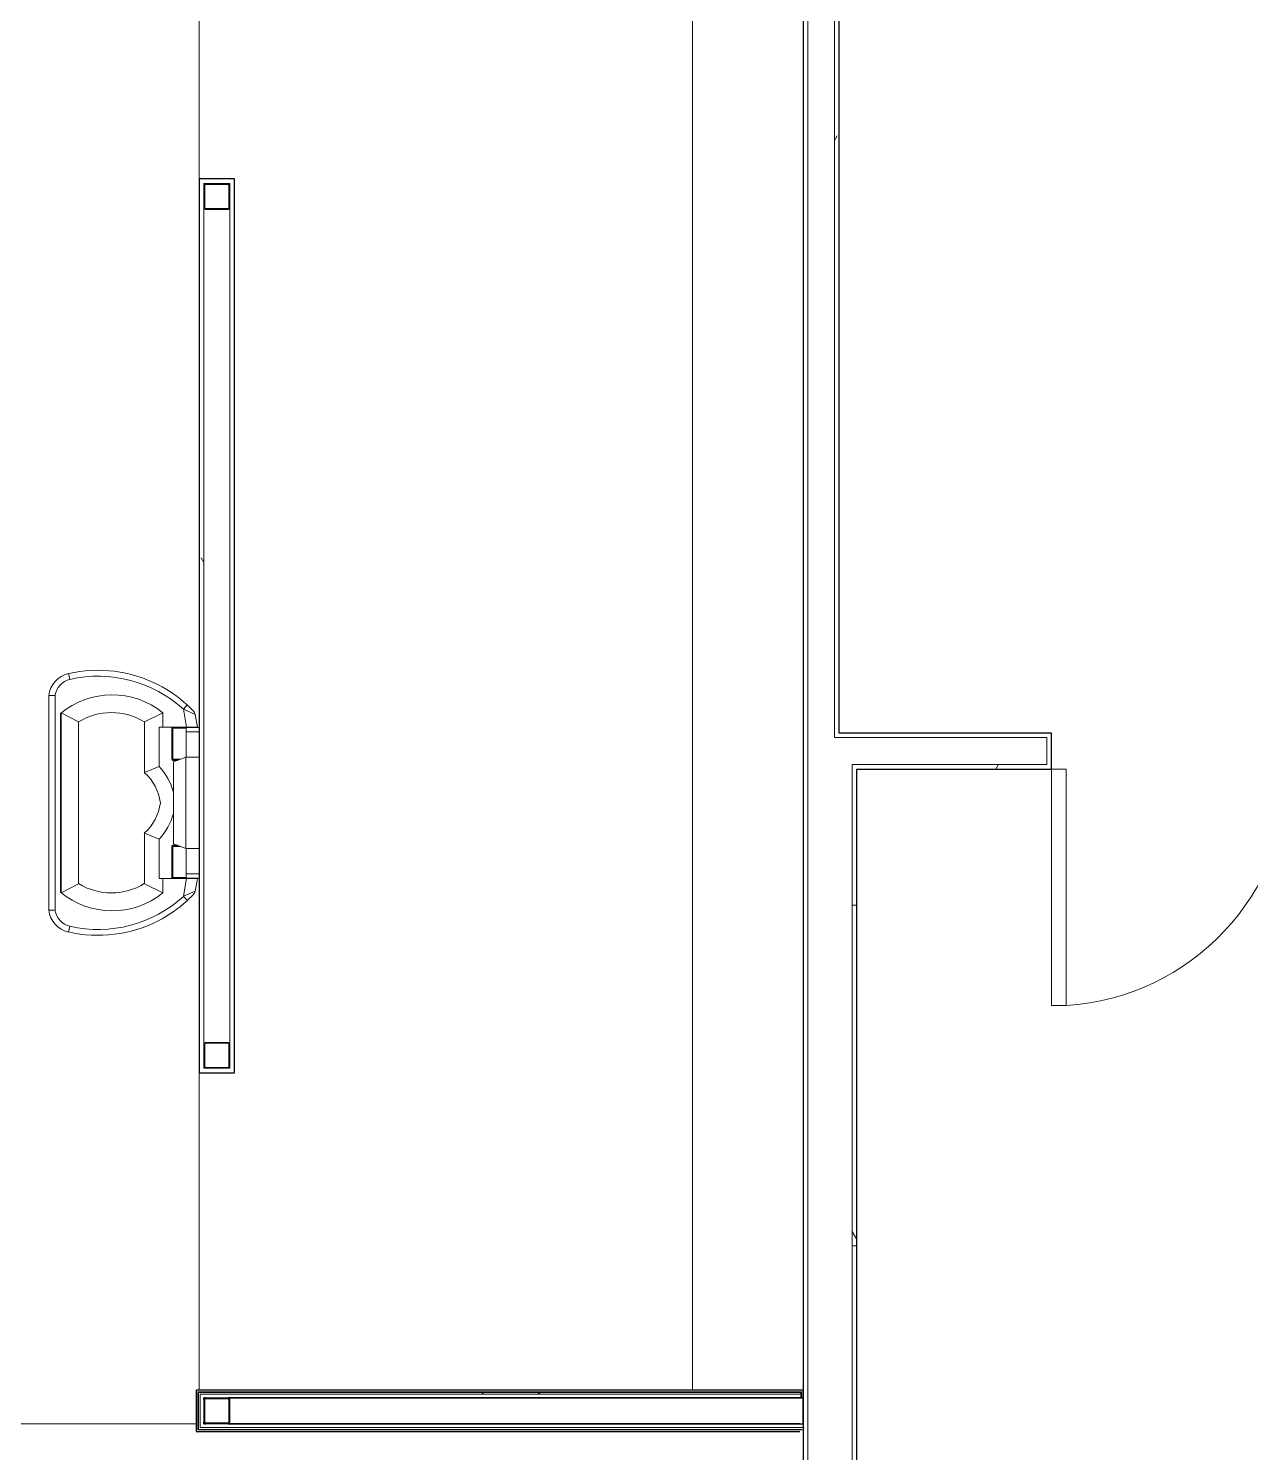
# Model space of a CAD drawing. Header units: inches. Extents: x -1442 to 59636, y -36095 to 792.
# Drawn here: x 58904.9 to 59070.3, y -22699.3 to -22506.6 of the extents above; entities that cross this region are included whole.
import ezdxf

# ---------------------------------------------------------------- set-up
doc = ezdxf.new("R2010")
doc.units = ezdxf.units.IN
doc.header["$MEASUREMENT"] = 0
for name, color, linetype, lineweight in [('A-DOOR', 31, 'Continuous', 9), ('A-FLOR', 192, 'Continuous', 9), ('A-WALL', 113, 'Continuous', 9), ('A-WALL-PATT', 111, 'Continuous', 25), ('I-WALL', 2, 'Continuous', 9), ('Q-SPCQ', 91, 'Continuous', 13), ('S-COLS', 52, 'Continuous', 13)]:
    doc.layers.add(name, color=color, linetype=linetype, lineweight=lineweight)
pattern_1 = [(0, (33272.468, 0), (61.44, 15.36), [2.534, -43.546, 2.534, -43.546, -245.76]), (0, (33272.468, 0), (61.44, 15.36), [-92.16, 2.534, -89.626, 2.534, -43.546, -107.52]), (0, (33272.468, 0), (61.44, 15.36), [-230.4, 2.534, -28.186, 2.534, -74.266]), (120, (33295.508, 7.68), (-44.02215, 45.528601), [2.534, -43.546, 2.534, -43.546, -245.76]), (120, (33295.508, 7.68), (-44.02215, 45.528601), [-92.16, 2.534, -89.626, 2.534, -43.546, -107.52]), (120, (33295.508, 7.68), (-44.02215, 45.528601), [-230.4, 2.534, -28.186, 2.534, -74.266]), (240, (33303.188, 38.4), (-17.41785, -60.888601), [2.534, -43.546, 2.534, -43.546, -245.76]), (240, (33303.188, 38.4), (-17.41785, -60.888601), [-92.16, 2.534, -89.626, 2.534, -43.546, -107.52]), (240, (33303.188, 38.4), (-17.41785, -60.888601), [-230.4, 2.534, -28.186, 2.534, -74.266])]

# ---------------------------------------------------------------- blocks, each defined once
blk = doc.blocks.new('HSS-Hollow Structural Section-Column - HSS3-1_2X3-1_2X1_8-V64-Egress Plan')
at = {"layer": 'S-COLS', "lineweight": 9}
h = blk.add_hatch(dxfattribs=at)
h.set_pattern_fill('FP_37', color=256, style=0, pattern_type=2)
h.set_pattern_definition([(45, (7614.578, 22693.678), (-19.00703, 19.00703), []), (45, (7614.578, 22722.478), (-19.00703, 19.00703), [])])
h.paths.add_polyline_path([(-1.52, -1.75), (1.52, -1.75), (1.52, -1.63), (-1.52, -1.63)], flags=0)
h.paths.add_polyline_path([(-1.63, -1.52), (-1.63, 1.52), (-1.75, 1.52), (-1.75, -1.52)], flags=0)
h.paths.add_polyline_path([(1.63, -1.52), (1.75, -1.52), (1.75, 1.52), (1.63, 1.52), (1.63, -1.38)], flags=0)
h.paths.add_polyline_path([(1.52, 1.63), (1.52, 1.75), (-1.52, 1.75), (-1.52, 1.63)], flags=0)
at = {"layer": 'S-COLS', "color": 50, "lineweight": 15}
for p, q in [((-1.75, 1.52), (-1.75, -1.52)), ((-1.63, -1.52), (-1.63, 1.52)), ((1.52, 1.75), (-1.52, 1.75)), ((-1.52, 1.63), (1.52, 1.63)), ((1.63, 1.52), (1.63, -1.52)), ((1.75, -1.52), (1.75, 1.52)), ((1.52, -1.63), (-1.52, -1.63)), ((-1.52, -1.75), (1.52, -1.75))]:
    blk.add_line(p, q, dxfattribs=at)
for centre, radius, start, end in [((-1.52, 1.52), 0.232, 90, 180), ((-1.52, 1.52), 0.116, 90, 180), ((1.52, 1.52), 0.232, 360, 90), ((1.52, 1.52), 0.116, 0, 90), ((-1.52, -1.52), 0.232, 180, 270), ((-1.52, -1.52), 0.116, 180, 270), ((1.52, -1.52), 0.232, 270, 360), ((1.52, -1.52), 0.116, 270, 360)]:
    blk.add_arc(centre, radius, start, end, dxfattribs=at)
blk = doc.blocks.new('HSS-Hollow Structural Section-Column - HSS3-1_2X3-1_2X1_8-V65-Egress Plan')
at = {"layer": 'S-COLS', "color": 50, "lineweight": 15}
for p, q in [((-1.75, 1.518), (-1.75, -1.518)), ((-1.634, -1.518), (-1.634, 1.518)), ((1.518, 1.75), (-1.518, 1.75)), ((-1.518, 1.634), (1.518, 1.634)), ((1.634, 1.518), (1.634, -1.518)), ((1.75, -1.518), (1.75, 1.518)), ((1.518, -1.634), (-1.518, -1.634)), ((-1.518, -1.75), (1.518, -1.75))]:
    blk.add_line(p, q, dxfattribs=at)
for centre, radius, start, end in [((-1.518, 1.518), 0.232, 90, 180), ((-1.518, 1.518), 0.116, 90, 180), ((1.518, 1.518), 0.232, 360, 90), ((1.518, 1.518), 0.116, 0, 90), ((-1.518, -1.518), 0.232, 180, 270), ((-1.518, -1.518), 0.116, 180, 270), ((1.518, -1.518), 0.232, 270, 360), ((1.518, -1.518), 0.116, 270, 360)]:
    blk.add_arc(centre, radius, start, end, dxfattribs=at)
blk = doc.blocks.new('HSS-Hollow Structural Section-Column - HSS3-1_2X3-1_2X1_8-V70-Egress Plan')
at = {"layer": 'S-COLS', "color": 50, "lineweight": 15}
for p, q in [((-1.75, 1.518), (-1.75, -1.518)), ((-1.634, -1.518), (-1.634, 1.518)), ((1.518, 1.75), (-1.518, 1.75)), ((-1.518, 1.634), (1.518, 1.634)), ((1.634, 1.518), (1.634, -1.518)), ((1.75, -1.518), (1.75, 1.518)), ((1.518, -1.634), (-1.518, -1.634)), ((-1.518, -1.75), (1.518, -1.75))]:
    blk.add_line(p, q, dxfattribs=at)
for centre, radius, start, end in [((-1.518, 1.518), 0.232, 90, 180), ((-1.518, 1.518), 0.116, 90, 180), ((1.518, 1.518), 0.232, 360, 90), ((1.518, 1.518), 0.116, 0, 90), ((-1.518, -1.518), 0.232, 180, 270), ((-1.518, -1.518), 0.116, 180, 270), ((1.518, -1.518), 0.232, 270, 360), ((1.518, -1.518), 0.116, 270, 360)]:
    blk.add_arc(centre, radius, start, end, dxfattribs=at)
blk = doc.blocks.new('Change_Table-Flip_Down-Frost_Products_LTD_-1125 - Polyethylene-White-366105-Egress Plan')
at = {"layer": 'Q-SPCQ', "color": 10}
for p, q in [((25405.77, -22594.65), (25405.95, -22593.86)), ((25407.79, -22596.82), (25408.62, -22596.82)), ((25407.79, -22625.89), (25407.79, -22596.82)), ((25408.62, -22596.82), (25408.62, -22625.89)), ((25388.51, -22601.1), (25388.81, -22599.4)), ((25390.4, -22598.7), (25388.81, -22599.4)), ((25389.09, -22598.91), (25389.89, -22598.11)), ((25390.4, -22598.7), (25389.98, -22601.1)), ((25395.7, -22600.41), (25393.21, -22599.17)), ((25393.21, -22601.1), (25393.21, -22599.17)), ((25404.61, -22600.41), (25406.94, -22599.17)), ((25406.94, -22599.17), (25406.94, -22623.53)), ((25407.04, -22599.25), (25407.04, -22623.45)), ((25388.27, -22601.15), (25388.51, -22601.15)), ((25393.69, -22601.1), (25388.51, -22601.1)), ((25388.51, -22601.15), (25388.51, -22601.1)), ((25388.51, -22601.15), (25391.73, -22601.15)), ((25390.02, -22601.15), (25390.02, -22605.18)), ((25391.83, -22601.25), (25390.02, -22601.25)), ((25391.83, -22605.43), (25391.83, -22601.25)), ((25391.96, -22601.1), (25391.96, -22605.5)), ((25393.69, -22606.42), (25393.69, -22601.1)), ((25395.7, -22600.41), (25395.7, -22607.23)), ((25404.61, -22622.3), (25404.61, -22600.41)), ((25390.02, -22601.75), (25388.27, -22601.75)), ((25390.07, -22605.18), (25388.27, -22605.18)), ((25390.07, -22617.53), (25390.07, -22605.18)), ((25390.07, -22605.18), (25391.77, -22605.8)), ((25390.75, -22605.43), (25391.83, -22605.43)), ((25391.73, -22605.53), (25391.02, -22605.53)), ((25391.86, -22605.6), (25391.23, -22605.6)), ((25391.77, -22605.8), (25391.77, -22616.91)), ((25393.69, -22606.42), (25395.7, -22607.23)), ((25390.07, -22617.53), (25391.77, -22616.91)), ((25393.69, -22616.29), (25395.7, -22615.47)), ((25393.69, -22616.29), (25393.69, -22621.6)), ((25395.7, -22622.3), (25395.7, -22615.47)), ((25388.27, -22617.53), (25390.07, -22617.53)), ((25390.02, -22617.53), (25390.02, -22621.55)), ((25390.75, -22617.28), (25391.83, -22617.28)), ((25391.73, -22617.18), (25391.02, -22617.18)), ((25391.86, -22617.1), (25391.23, -22617.1)), ((25391.83, -22621.45), (25391.83, -22617.28)), ((25391.96, -22621.6), (25391.96, -22617.2)), ((25390.02, -22620.95), (25388.27, -22620.95)), ((25388.51, -22621.55), (25388.27, -22621.55)), ((25388.51, -22621.55), (25391.73, -22621.55)), ((25388.51, -22621.6), (25388.51, -22621.55)), ((25393.69, -22621.6), (25388.51, -22621.6)), ((25388.81, -22623.31), (25388.51, -22621.6)), ((25389.98, -22621.6), (25390.4, -22624.01)), ((25391.83, -22621.45), (25390.02, -22621.45)), ((25393.21, -22621.6), (25393.21, -22623.54)), ((25393.21, -22623.54), (25395.7, -22622.3)), ((25404.61, -22622.3), (25406.94, -22623.53)), ((25390.42, -22624.03), (25388.81, -22623.31)), ((25389.89, -22624.6), (25389.09, -22623.8)), ((25389.89, -22624.6), (25390.42, -22624.03)), ((25407.79, -22625.89), (25408.62, -22625.89)), ((25405.77, -22628.06), (25405.95, -22628.85))]:
    blk.add_line(p, q, dxfattribs=at)
for centre, radius, start, end in [((25401.98, -22611.33), 17.91, 77.1036, 117.0252), ((25405.21, -22597.22), 3.44, 6.6703, 77.1036), ((25401.98, -22611.33), 17.91, 117.0252, 132.4157), ((25401.95, -22611.33), 17.12, 77.1058, 132.4083), ((25405.18, -22597.23), 2.65, 8.9006, 77.1058), ((25400.07, -22607.6), 10.87, 50.1591, 129.1586), ((25389.63, -22599.54), 0.83, 130.6052, 170.0067), ((25395.94, -22593.4), 7.66, 217.8807, 223.7167), ((25400.16, -22607.61), 8.46, 58.2462, 121.7538), ((25391.73, -22601.25), 0.1, 0, 90), ((25391.73, -22605.43), 0.1, 270, 0), ((25400.01, -22612.18), 8.55, 137.6677, 164.5358), ((25391.86, -22605.5), 0.1, 270, 0), ((25400.07, -22612.18), 6.59, 131.4443, 172.8364), ((25400.01, -22610.53), 8.55, 195.4642, 222.3323), ((25400.07, -22610.53), 6.59, 187.1636, 228.5557), ((25391.73, -22617.28), 0.1, 0, 90), ((25391.86, -22617.2), 0.1, 0, 90), ((25391.73, -22621.45), 0.1, 270, 0), ((25400.16, -22615.1), 8.46, 238.2462, 301.7538), ((25389.63, -22623.17), 0.83, 189.9933, 229.3948), ((25401.98, -22611.38), 17.91, 227.5846, 242.8439), ((25401.95, -22611.37), 17.12, 227.5917, 282.8942), ((25400.07, -22615.1), 10.87, 230.8414, 309.8409), ((25405.18, -22625.48), 2.65, 282.8942, 351.0994), ((25405.21, -22625.49), 3.44, 282.8964, 353.3297), ((25401.98, -22611.38), 17.91, 242.8439, 282.8964)]:
    blk.add_arc(centre, radius, start, end, dxfattribs=at)
blk = doc.blocks.new('Locker Rooms and Restrooms_rvt-2-Egress Plan')
at = {"layer": 'A-WALL-PATT', "lineweight": 9}
h = blk.add_hatch(dxfattribs=at)
h.set_pattern_fill('FP_13', style=0, pattern_type=2)
h.set_pattern_definition(pattern_1)
h.paths.add_polyline_path([(25656.14, -22647.93), (25659.64, -22647.93), (25659.64, -22647.3), (25656.14, -22647.3), (25656.14, -22527.55), (25659.64, -22527.55), (25659.64, -22526.93), (25655.52, -22526.93), (25655.52, -22647.93), (25656.14, -22647.93)], flags=0)
h = blk.add_hatch(dxfattribs=at)
h.set_pattern_fill('FP_33', style=0, pattern_type=2)
h.set_pattern_definition([(296.565, (33301.27, 17.28), (0.0001, 115.19999), [12.88, -244.715]), (33.69, (33307.03, 5.76), (-0.00014, 115.1996), [20.768, -394.592]), (33.69, (33422.23, 5.76), (-0.00014, 115.1996), [20.768, -394.592]), (33.69, (33537.43, 5.76), (-0.00014, 115.1996), [20.768, -394.592]), (116.565, (33324.31, 17.28), (0.0001, 115.19999), [12.88, -244.715]), (213.69, (33318.55, 28.8), (-0.00014, 115.1996), [20.768, -394.592]), (213.69, (33433.75, 28.8), (-0.00014, 115.1996), [20.768, -394.592]), (213.69, (33548.95, 28.8), (-0.00014, 115.1996), [20.768, -394.592]), (26.565, (33347.35, 17.28), (0.0001, 115.2), [25.76, -231.836]), (26.565, (33462.55, 17.28), (0.0001, 115.2), [25.76, -231.836]), (270, (33370.39, 28.8), (115.2, 7e-15), [11.52, -103.68]), (225, (33370.39, 17.28), (-1e-14, 115.20042), [16.292, -146.626]), (135, (33358.87, 5.76), (1e-14, 115.20042), [16.292, -146.626]), (288.435, (33324.308, 51.84), (-0.00042, 115.19956), [18.215, -346.08]), (18.435, (33330.07, 34.56), (-0.0004, 115.19956), [18.215, -346.08]), (18.435, (33445.27, 34.56), (-0.0004, 115.19956), [18.215, -346.08]), (18.435, (33560.47, 34.56), (-0.0004, 115.19956), [18.215, -346.08]), (135, (33347.35, 40.32), (1e-14, 115.20042), [16.292, -146.626]), (180, (33335.83, 51.84), (-1e-14, -115.2), [11.52, -103.68]), (251.565, (33295.508, 80.64), (0.00042, 115.19956), [18.215, -346.08]), (315, (33289.75, 63.36), (-1e-14, 115.20042), [16.292, -146.626]), (71.565, (33301.268, 51.84), (0.00042, 115.19956), [18.215, -346.08]), (135, (33307.03, 69.12), (1e-14, 115.20042), [16.292, -146.626]), (225, (33341.59, 80.64), (-1e-14, 115.20042), [16.292, -146.626]), (123.69, (33330.07, 69.12), (-0.00014, 115.19958), [20.768, -394.592]), (123.69, (33445.27, 69.12), (-0.00014, 115.19958), [20.768, -394.592]), (26.565, (33318.55, 86.4), (0.0001, 115.2), [12.88, -244.715]), (26.565, (33433.75, 86.4), (0.0001, 115.2), [12.88, -244.715]), (315, (33330.07, 92.16), (-1e-14, 115.20042), [16.292, -146.626]), (213.69, (33381.91, 109.44), (-0.00014, 115.1996), [20.768, -394.592]), (213.69, (33497.11, 109.44), (-0.00014, 115.1996), [20.768, -394.592]), (213.69, (33612.31, 109.44), (-0.00014, 115.1996), [20.768, -394.592]), (296.565, (33364.63, 97.92), (0.0001, 115.19999), [12.88, -244.715]), (45, (33370.39, 86.4), (1e-14, 115.20042), [16.292, -146.626]), (90, (33381.91, 97.92), (-115.2, 7e-15), [11.52, -103.68]), (213.69, (33330.07, 115.2), (-0.00014, 115.1996), [20.768, -394.592]), (213.69, (33445.27, 115.2), (-0.00014, 115.1996), [20.768, -394.592]), (213.69, (33560.47, 115.2), (-0.00014, 115.1996), [20.768, -394.592]), (315, (33312.79, 103.68), (-1e-14, 115.20042), [8.146, -154.772]), (26.565, (33318.55, 97.92), (0.0001, 115.2), [12.88, -244.715]), (26.565, (33433.75, 97.92), (0.0001, 115.2), [12.88, -244.715]), (90, (33330.07, 103.68), (-115.2, 7e-15), [11.52, -103.68]), (333.435, (33283.99, 109.44), (-0.0001, 115.2), [12.88, -244.715]), (333.435, (33399.19, 109.44), (-0.0001, 115.2), [12.88, -244.715]), (243.435, (33295.51, 103.68), (-0.0001, 115.19999), [12.88, -244.715]), (161.565, (33289.75, 92.16), (0.0004, 115.19956), [18.215, -346.08]), (161.565, (33404.95, 92.16), (0.0004, 115.19956), [18.215, -346.08]), (161.565, (33520.15, 92.16), (0.0004, 115.19956), [18.215, -346.08]), (45, (33272.47, 97.92), (1e-14, 115.20042), [16.292, -146.626]), (26.565, (33278.23, 0), (0.0001, 115.2), [12.88, -244.715]), (26.565, (33393.43, 0), (0.0001, 115.2), [12.88, -244.715]), (116.565, (33289.75, 5.76), (0.0001, 115.19999), [12.88, -244.715]), (206.565, (33283.99, 17.28), (0.0001, 115.2), [12.88, -244.715]), (206.565, (33399.19, 17.28), (0.0001, 115.2), [12.88, -244.715]), (296.565, (33272.47, 11.52), (0.0001, 115.19999), [12.88, -244.715]), (14.036, (33358.87, 51.84), (0.0005, 115.19957), [23.749, -451.233]), (14.036, (33474.07, 51.84), (0.0005, 115.19957), [23.749, -451.233]), (14.036, (33589.27, 51.84), (0.0005, 115.19957), [23.749, -451.233]), (14.036, (33704.47, 51.84), (0.0005, 115.19957), [23.749, -451.233]), (135, (33381.91, 57.6), (1e-14, 115.20042), [16.292, -146.626]), (198.435, (33370.39, 69.12), (-0.0004, 115.19956), [18.215, -346.08]), (198.435, (33485.59, 69.12), (-0.0004, 115.19956), [18.215, -346.08]), (198.435, (33600.79, 69.12), (-0.0004, 115.19956), [18.215, -346.08]), (296.565, (33353.11, 63.36), (0.0001, 115.19999), [12.88, -244.715]), (333.435, (33278.23, 34.56), (-0.0001, 115.2), [12.88, -244.715]), (333.435, (33393.43, 34.56), (-0.0001, 115.2), [12.88, -244.715]), (45, (33289.75, 28.8), (1e-14, 115.20042), [8.146, -154.772]), (116.565, (33295.51, 34.56), (0.0001, 115.19999), [12.88, -244.715]), (225, (33289.75, 46.08), (-1e-14, 115.20042), [16.292, -146.626])])
h.paths.add_polyline_path([(25655.39, -22691.43), (25736.95, -22691.43), (25736.95, -22691.18), (25655.39, -22691.18)], flags=0)
at = {"layer": 'A-FLOR', "color": 10, "lineweight": 13}
for p, q in [((25722.27, -22690.87), (25722.27, -22370.3)), ((25655.52, -22482.37), (25655.52, -22526.93)), ((25655.52, -22647.93), (25655.52, -22690.87)), ((25655.08, -22695.43), (25609.2, -22695.43))]:
    blk.add_line(p, q, dxfattribs=at)
at = {"layer": 'A-WALL', "color": 7}
for p, q in [((25656.14, -22527.55), (25659.64, -22527.55)), ((25656.14, -22527.55), (25656.14, -22527.8)), ((25659.64, -22527.55), (25659.64, -22527.8)), ((25656.14, -22530.83), (25656.14, -22644.05)), ((25659.64, -22530.83), (25659.64, -22644.05)), ((25656.14, -22647.08), (25656.14, -22647.3)), ((25656.37, -22647.3), (25656.14, -22647.3)), ((25659.64, -22647.3), (25659.41, -22647.3)), ((25659.64, -22647.08), (25659.64, -22647.3)), ((25655.33, -22691.18), (25655.33, -22691.12)), ((25737.02, -22691.12), (25655.33, -22691.12)), ((25655.33, -22691.93), (25655.33, -22691.18)), ((25655.33, -22691.93), (25655.33, -22696.24)), ((25655.39, -22691.43), (25655.39, -22691.18)), ((25736.95, -22691.18), (25655.39, -22691.18)), ((25655.39, -22691.93), (25655.39, -22691.43)), ((25655.39, -22691.93), (25655.39, -22696.18)), ((25655.64, -22691.93), (25655.64, -22691.43)), ((25736.95, -22691.43), (25655.64, -22691.43)), ((25655.64, -22691.93), (25655.64, -22695.93)), ((25736.95, -22691.93), (25736.95, -22691.18)), ((25737.02, -22691.18), (25737.02, -22691.12)), ((25737.02, -22691.93), (25737.02, -22691.18)), ((25656.14, -22695.93), (25655.64, -22695.93)), ((25656.14, -22695.93), (25736.83, -22695.93)), ((25736.83, -22695.93), (25737.14, -22695.93)), ((25737.14, -22695.93), (25737.39, -22695.93)), ((25655.39, -22696.24), (25655.33, -22696.24)), ((25655.64, -22696.18), (25655.39, -22696.18)), ((25656.14, -22696.24), (25655.39, -22696.24)), ((25656.14, -22696.18), (25655.64, -22696.18)), ((25656.14, -22696.18), (25736.83, -22696.18)), ((25656.14, -22696.24), (25736.83, -22696.24)), ((25736.83, -22696.18), (25737.08, -22696.18)), ((25736.83, -22696.24), (25737.08, -22696.24)), ((25737.08, -22696.18), (25737.14, -22696.18))]:
    blk.add_line(p, q, dxfattribs=at)
at = {"layer": 'I-WALL', "color": 250, "lineweight": 25}
for p, q in [((25656.14, -22526.93), (25655.52, -22526.93)), ((25655.52, -22526.93), (25655.52, -22647.93)), ((25659.64, -22526.93), (25656.14, -22526.93)), ((25660.27, -22526.93), (25659.64, -22526.93)), ((25660.27, -22647.93), (25660.27, -22526.93)), ((25655.52, -22647.93), (25656.14, -22647.93)), ((25656.14, -22647.93), (25659.64, -22647.93)), ((25659.64, -22647.93), (25660.27, -22647.93)), ((25737.27, -22690.87), (25655.08, -22690.87)), ((25655.08, -22690.87), (25655.08, -22691.12)), ((25655.08, -22691.12), (25655.08, -22691.93)), ((25655.08, -22691.93), (25655.08, -22696.49)), ((25656.37, -22691.93), (25656.14, -22691.93)), ((25656.14, -22691.93), (25656.14, -22692.16)), ((25656.14, -22692.16), (25656.14, -22691.93)), ((25656.14, -22691.93), (25656.37, -22691.93)), ((25737.27, -22691.93), (25659.41, -22691.93)), ((25659.41, -22691.93), (25736.95, -22691.93)), ((25736.95, -22691.93), (25737.02, -22691.93)), ((25737.02, -22691.93), (25737.27, -22691.93)), ((25737.27, -22691.12), (25737.27, -22690.87)), ((25737.27, -22691.93), (25737.27, -22691.12)), ((25737.27, -22695.43), (25737.27, -22691.93)), ((25656.14, -22695.2), (25656.14, -22695.43)), ((25656.14, -22695.43), (25656.14, -22695.2)), ((25656.14, -22695.43), (25656.37, -22695.43)), ((25656.37, -22695.43), (25656.14, -22695.43)), ((25659.41, -22695.43), (25737.27, -22695.43)), ((25736.83, -22695.43), (25659.41, -22695.43)), ((25655.08, -22696.49), (25655.33, -22696.49)), ((25655.33, -22696.49), (25656.14, -22696.49)), ((25656.14, -22696.49), (25736.83, -22696.49))]:
    blk.add_line(p, q, dxfattribs=at)
at = {"color": 10, "lineweight": 13}
for name, p in [('HSS-Hollow Structural Section-Column - HSS3-1_2X3-1_2X1_8-V65-Egress Plan', (25657.89, -22529.31)), ('HSS-Hollow Structural Section-Column - HSS3-1_2X3-1_2X1_8-V70-Egress Plan', (25657.89, -22645.56)), ('HSS-Hollow Structural Section-Column - HSS3-1_2X3-1_2X1_8-V64-Egress Plan', (25657.89, -22693.68))]:
    blk.add_blockref(name, p, dxfattribs=at)
at = {"color": 10, "lineweight": 13, "rotation": 180}
blk.add_blockref('Change_Table-Flip_Down-Frost_Products_LTD_-1125 - Polyethylene-White-366105-Egress Plan', (51043.78, -45222.73), dxfattribs=at)
blk = doc.blocks.new('Struct_Xcel_Sports Complex_rvt-2-Egress Plan')
at = {"layer": 'A-FLOR', "color": 10, "lineweight": 13}
blk.add_line((25609.2, -22695.43), (25655.08, -22695.43), dxfattribs=at)
blk = doc.blocks.new('Single-Flush - 32_ x 84_-489871-Egress Plan')
at = {"layer": 'A-DOOR', "lineweight": 13}
for p, q in [((14, 2.44), (14, 34.44)), ((16, 34.44), (14, 34.44)), ((16, 2.44), (16, 34.44)), ((16, 2.44), (14, 2.44))]:
    blk.add_line(p, q, dxfattribs=at)
at = {"layer": 'A-DOOR'}
blk.add_arc((16, 2.44), 32.07, 93.5759, 180, dxfattribs=at)

msp = doc.modelspace()

# ---------------------------------------------------------------- hatches: boundary and pattern name
at = {"layer": 'A-WALL-PATT', "lineweight": 9}
h = msp.add_hatch(dxfattribs=at)
h.set_pattern_fill('FP_13', color=256, style=0, pattern_type=2)
h.set_pattern_definition(pattern_1)
h.paths.add_polyline_path([(59009.73, -22604.37), (59010.36, -22604.37), (59010.36, -22370.18), (59009.73, -22369.55), (59009.73, -22604.05)], flags=0)
h = msp.add_hatch(dxfattribs=at)
h.set_pattern_fill('FP_13', color=256, style=0, pattern_type=2)
h.set_pattern_definition(pattern_1)
h.paths.add_polyline_path([(59013.98, -22602.55), (59014.61, -22602.55), (59014.61, -22369.55), (59011.24, -22369.56), (59011.86, -22370.18), (59013.98, -22370.18), (59013.98, -22601.93)], flags=0)
h = msp.add_hatch(dxfattribs=at)
h.set_pattern_fill('FP_13', color=256, style=0, pattern_type=2)
h.set_pattern_definition(pattern_1)
h.paths.add_polyline_path([(59010.36, -22787.3), (59010.36, -22767.89), (59009.73, -22767.89), (59009.73, -22787.3)], flags=0)
h.paths.add_polyline_path([(59010.36, -22767.09), (59010.36, -22604.37), (59009.73, -22604.37), (59009.8, -22767.09)], flags=0)
h = msp.add_hatch(dxfattribs=at)
h.set_pattern_fill('FP_13', color=256, style=0, pattern_type=2)
h.set_pattern_definition(pattern_1)
h.paths.add_polyline_path([(59075.36, -22606.8), (59131.48, -22606.8), (59131.48, -22606.18), (59075.98, -22606.18), (59075.98, -22604.37), (59075.36, -22604.37), (59075.36, -22606.18)], flags=0)
h.paths.add_polyline_path([(59016.98, -22606.8), (59043.36, -22606.8), (59043.36, -22604.37), (59042.73, -22604.37), (59042.73, -22606.18), (59016.98, -22606.18)], flags=0)
h = msp.add_hatch(dxfattribs=at)
h.set_pattern_fill('FP_13', color=256, style=0, pattern_type=2)
h.set_pattern_definition(pattern_1)
h.paths.add_polyline_path([(59016.36, -22787.3), (59016.98, -22787.3), (59016.98, -22606.18), (59016.36, -22606.18), (59016.36, -22787.21)], flags=0)

# ---------------------------------------------------------------- linework, layer by layer
at = {"layer": 'A-WALL'}
for p, q in [((59010.36, -22370.18), (59010.36, -22767.09)), ((59013.98, -22370.18), (59013.98, -22602.55)), ((59042.73, -22602.55), (59013.98, -22602.55)), ((59042.73, -22606.18), (59042.73, -22602.55)), ((59016.36, -22606.18), (59042.73, -22606.18)), ((59016.36, -22606.18), (59016.36, -22787.3))]:
    msp.add_line(p, q, dxfattribs=at)
at = {"layer": 'I-WALL', "lineweight": 25}
for p, q in [((59009.73, -22369.55), (59009.73, -22767.09)), ((59014.61, -22601.93), (59014.61, -22369.55)), ((59043.36, -22601.93), (59014.61, -22601.93)), ((59043.36, -22606.8), (59043.36, -22601.93)), ((59016.98, -22606.8), (59043.36, -22606.8)), ((59016.98, -22786.55), (59016.98, -22606.8))]:
    msp.add_line(p, q, dxfattribs=at)

# ---------------------------------------------------------------- block references
at = {"color": 250, "lineweight": 5}
for name in ['Struct_Xcel_Sports Complex_rvt-2-Egress Plan', 'Locker Rooms and Restrooms_rvt-2-Egress Plan']:
    msp.add_blockref(name, (33272.47, 0), dxfattribs=at)
at = {"layer": 'A-DOOR', "lineweight": 13, "rotation": 180}
msp.add_blockref('Single-Flush - 32_ x 84_-489871-Egress Plan', (59059.36, -22604.37), dxfattribs=at)

doc.saveas('drawing.dxf')
